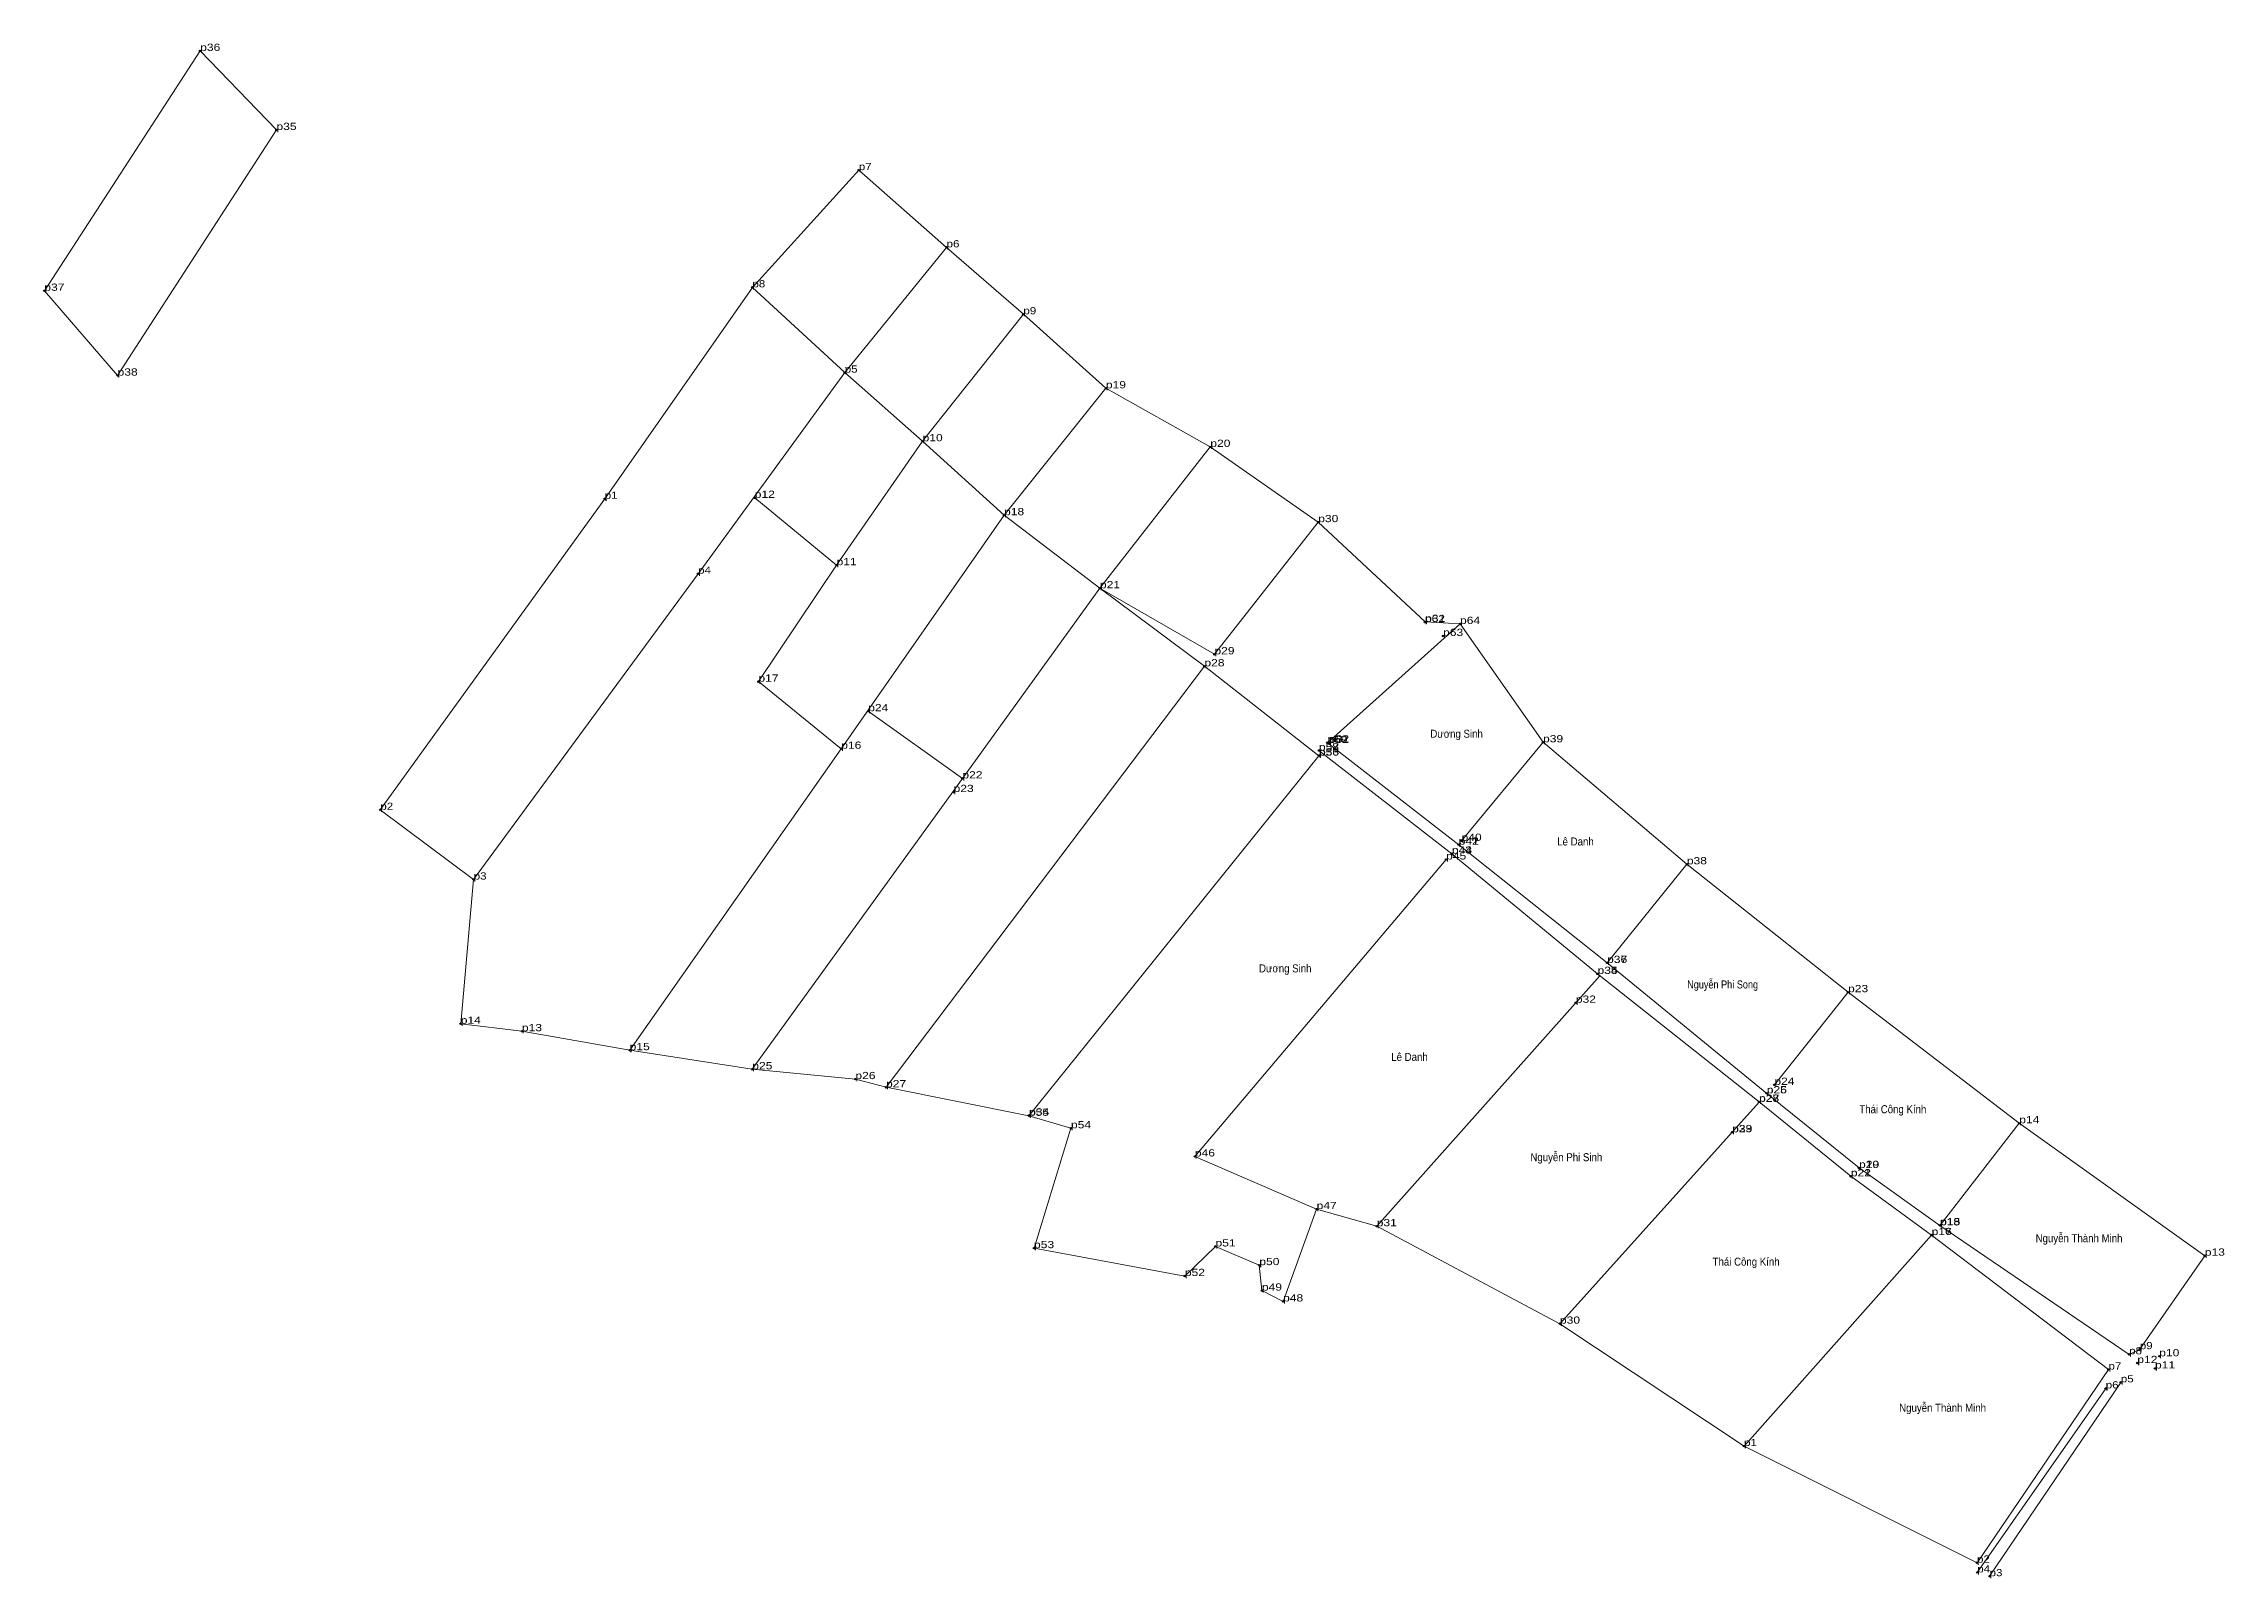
# Model space of a CAD drawing. Header units: metres. Extents: x 551072 to 551616, y 1842244 to 1842627.
import ezdxf
from ezdxf.enums import TextEntityAlignment as Align

# ---------------------------------------------------------------- set-up
doc = ezdxf.new("R2010")
doc.units = ezdxf.units.M
doc.header["$LTSCALE"] = 0.72
doc.header["$PDMODE"] = 32
doc.header["$PDSIZE"] = 0.36
doc.layers.add('10', color=7, linetype='Continuous', lineweight=13)
doc.layers.add('15', color=7, linetype='Continuous', lineweight=13)
doc.layers.add('12', color=7, linetype='Continuous')
doc.layers.add('7', color=7, linetype='Continuous')

msp = doc.modelspace()

# ---------------------------------------------------------------- linework, layer by layer
at = {"layer": '10'}
for p, q in [((551554.62, 1842245.02), (551586.68, 1842290.96)), ((551590.45, 1842292.47), (551557.7, 1842244.08))]:
    msp.add_line(p, q, dxfattribs=at)
for points in [[(551446.26, 1842452.26), (551425.54, 1842481.81), (551392.44, 1842452.16)], [(551389.75, 1842335.73), (551381.38, 1842312.67), (551376.08, 1842315.38), (551375.45, 1842321.74), (551364.51, 1842326.4), (551356.86, 1842319.02), (551319.22, 1842325.98), (551328.44, 1842355.9), (551317.94, 1842359.02), (551390.31, 1842448.92)], [(551543.24, 1842329.25), (551523.07, 1842343.92), (551500.17, 1842362.5), (551459.87, 1842394.44), (551423.51, 1842424.46), (551390.32, 1842450.21)], [(551392.44, 1842452.16), (551425.2, 1842426.7), (551462.24, 1842397.18), (551502.08, 1842364.62), (551525.12, 1842345.99), (551545.31, 1842331.65), (551592.53, 1842299.46)], [(551482.15, 1842421.8), (551446.26, 1842452.26), (551425.92, 1842427.66)], [(551422.07, 1842423), (551359.36, 1842348.87), (551389.75, 1842335.73), (551404.75, 1842331.45)], [(551522.38, 1842389.88), (551482.15, 1842421.8), (551462.24, 1842397.18)], [(551450.48, 1842307.12), (551404.75, 1842331.45), (551460.45, 1842393.98)], [(551565.1, 1842357.16), (551522.38, 1842389.88), (551503.99, 1842366.75)], [(551496.42, 1842276.57), (551450.48, 1842307.12), (551500.23, 1842362.45)], [(551592.53, 1842299.46), (551595.18, 1842300.76), (551611.41, 1842324.1), (551565.1, 1842357.16), (551545.37, 1842331.72)]]:
    msp.add_lwpolyline(points, dxfattribs=at)
msp.add_lwpolyline([(551496.42, 1842276.57), (551554.56, 1842247.46), (551587.37, 1842295.68), (551543.24, 1842329.25)], close=True, dxfattribs=at)
at = {"layer": '15'}
for p, q in [((551316.56, 1842559.11), (551337.15, 1842540.63)), ((551311.74, 1842508.96), (551337.15, 1842540.63)), ((551311.74, 1842508.96), (551291.41, 1842527.41)), ((551363.22, 1842526.01), (551390.15, 1842507.22)), ((551271.11, 1842450.66), (551311.74, 1842508.96)), ((551364.25, 1842474.23), (551390.15, 1842507.22)), ((551301.34, 1842443.24), (551335.68, 1842490.72)), ((551364.25, 1842474.23), (551335.68, 1842490.72)), ((551361.75, 1842471.23), (551335.68, 1842490.72)), ((551361.75, 1842471.23), (551390.31, 1842448.92)), ((551301.34, 1842443.24), (551277.84, 1842460.02)), ((551176.15, 1842382), (551179.37, 1842418)), ((551282.3, 1842366.14), (551317.94, 1842359.02))]:
    msp.add_line(p, q, dxfattribs=at)
for points in [[(551111.12, 1842624.86), (551130.16, 1842605.12), (551090.5, 1842543.81), (551072.23, 1842564.98)], [(551248.93, 1842565.83), (551212.08, 1842513.06), (551156.08, 1842435.41), (551179.37, 1842418), (551235.38, 1842494.34), (551271.98, 1842544.55)]]:
    msp.add_lwpolyline(points, close=True, dxfattribs=at)
for points in [[(551271.98, 1842544.55), (551297.4, 1842575.82), (551275.49, 1842595.1), (551248.93, 1842565.83)], [(551297.4, 1842575.82), (551316.56, 1842559.11), (551291.41, 1842527.41), (551271.98, 1842544.55)], [(551337.15, 1842540.63), (551363.22, 1842526.01), (551335.68, 1842490.72), (551311.74, 1842508.96)], [(551291.41, 1842527.41), (551269.94, 1842496.48), (551249.52, 1842513.29)], [(551390.15, 1842507.22), (551416.83, 1842482.32), (551425.54, 1842481.81)], [(551218.31, 1842375.4), (551271.11, 1842450.66), (551250.44, 1842467.4), (551269.94, 1842496.48)], [(551361.75, 1842471.23), (551282.3, 1842366.14), (551274.64, 1842368.18), (551248.91, 1842370.63)], [(551218.31, 1842375.4), (551248.91, 1842370.63), (551301.34, 1842443.24)], [(551176.15, 1842382), (551191.41, 1842380.14), (551218.31, 1842375.4)]]:
    msp.add_lwpolyline(points, dxfattribs=at)
at = {"layer": '7'}
for p in [(551111.12, 1842624.86), (551130.16, 1842605.12), (551275.49, 1842595.1), (551297.4, 1842575.82), (551072.23, 1842564.98), (551248.93, 1842565.83), (551316.56, 1842559.11), (551090.5, 1842543.81), (551271.98, 1842544.55), (551337.15, 1842540.63), (551291.41, 1842527.41), (551363.22, 1842526.01), (551212.08, 1842513.06), (551249.52, 1842513.29), (551311.74, 1842508.96), (551390.15, 1842507.22), (551269.94, 1842496.48), (551235.38, 1842494.34), (551335.68, 1842490.72), (551416.77, 1842482.25), (551416.83, 1842482.32), (551425.54, 1842481.81), (551421.31, 1842478.81), (551361.75, 1842471.23), (551364.25, 1842474.23), (551250.44, 1842467.4), (551277.84, 1842460.02), (551271.11, 1842450.66), (551390.31, 1842448.92), (551390.32, 1842450.22), (551390.32, 1842450.21), (551390.35, 1842448.98), (551392.43, 1842452.14), (551392.44, 1842452.16), (551392.78, 1842452.12), (551392.85, 1842452.22), (551446.26, 1842452.26), (551301.34, 1842443.24), (551299.15, 1842439.85), (551156.08, 1842435.41), (551425.2, 1842426.7), (551425.21, 1842426.69), (551425.92, 1842427.66), (551422.07, 1842423), (551423.5, 1842424.46), (551423.51, 1842424.46), (551482.15, 1842421.8), (551179.38, 1842418), (551459.85, 1842394.44), (551459.87, 1842394.44), (551462.24, 1842397.19), (551462.24, 1842397.18), (551522.38, 1842389.88), (551176.15, 1842382), (551454.44, 1842387.23), (551191.41, 1842380.14), (551218.31, 1842375.4), (551248.91, 1842370.63), (551274.64, 1842368.18), (551282.3, 1842366.14), (551503.99, 1842366.75), (551500.17, 1842362.53), (551500.17, 1842362.51), (551502.08, 1842364.62), (551502.1, 1842364.62), (551317.94, 1842359.02), (551318, 1842359.11), (551328.44, 1842355.9), (551493.43, 1842354.92), (551493.46, 1842354.92), (551565.09, 1842357.16), (551359.36, 1842348.87), (551523.06, 1842343.9), (551523.07, 1842343.91), (551525.12, 1842345.99), (551389.75, 1842335.73), (551404.75, 1842331.45), (551543.24, 1842329.24), (551543.25, 1842329.25), (551545.31, 1842331.65), (551545.37, 1842331.72), (551319.22, 1842325.98), (551364.51, 1842326.4), (551611.41, 1842324.1), (551356.86, 1842319.02), (551375.45, 1842321.73), (551376.09, 1842315.37), (551381.38, 1842312.67), (551450.48, 1842307.12), (551595.18, 1842300.77), (551587.37, 1842295.68), (551592.53, 1842299.46), (551594.57, 1842297.3), (551598.98, 1842295.94), (551600.04, 1842298.99), (551586.68, 1842290.96), (551590.45, 1842292.47), (551496.42, 1842276.57), (551554.56, 1842247.46), (551554.61, 1842245.03), (551557.7, 1842244.08)]:
    msp.add_point(p, dxfattribs=at)

# ---------------------------------------------------------------- texts
at = {"layer": '10'}
for s, width, p in [('Dương Sinh', 0.9, (551424.68, 1842453.4)), ('Lê Danh', 0.9, (551454.35, 1842426.5)), ('Dương Sinh', 0.9, (551381.92, 1842394.82)), ('Nguyễn Phi Song', 0.85, (551491.07, 1842390.81)), ('Lê Danh', 0.9, (551412.93, 1842372.72)), ('Thái Công Kính', 0.9, (551533.55, 1842359.67)), ('Nguyễn Phi Sinh', 0.9, (551452.07, 1842347.69)), ('Nguyễn Thành Minh', 0.9, (551580.03, 1842327.46)), ('Thái Công Kính', 0.9, (551496.94, 1842321.61)), ('Nguyễn Thành Minh', 0.9, (551545.97, 1842285.14))]:
    msp.add_text(s, height=2, dxfattribs=dict(at, width=width)).set_placement(p, align=Align.CENTER)
at = {"layer": '12'}
for s, width, p in [('p36', 1.25, (551111.12, 1842624.86)), ('p35', 1.25, (551130.16, 1842605.12)), ('p7', 1.2, (551275.49, 1842595.1)), ('p6', 1.2, (551297.4, 1842575.82)), ('p8', 1.2, (551248.93, 1842565.83)), ('p37', 1.25, (551072.23, 1842564.98)), ('p9', 1.2, (551316.56, 1842559.11)), ('p38', 1.25, (551090.5, 1842543.81)), ('p5', 1.2, (551271.98, 1842544.55)), ('p19', 1.25, (551337.15, 1842540.63)), ('p10', 1.25, (551291.41, 1842527.41)), ('p20', 1.25, (551363.22, 1842526.01)), ('p1', 1.2, (551212.08, 1842513.06)), ('p12', 1.25, (551249.52, 1842513.29)), ('p18', 1.25, (551311.74, 1842508.96)), ('p30', 1.25, (551390.15, 1842507.22)), ('p11', 1.25, (551269.94, 1842496.48)), ('p4', 1.2, (551235.38, 1842494.34)), ('p21', 1.25, (551335.68, 1842490.72)), ('p62', 1.25, (551416.77, 1842482.25)), ('p31', 1.25, (551416.83, 1842482.32)), ('p63', 1.25, (551421.31, 1842478.81)), ('p64', 1.25, (551425.54, 1842481.81)), ('p29', 1.25, (551364.25, 1842474.23)), ('p28', 1.25, (551361.75, 1842471.23)), ('p17', 1.25, (551250.44, 1842467.4)), ('p24', 1.25, (551277.84, 1842460.02)), ('p59', 1.25, (551392.43, 1842452.14)), ('p60', 1.25, (551392.44, 1842452.16)), ('p61', 1.25, (551392.78, 1842452.12)), ('p32', 1.25, (551392.85, 1842452.22)), ('p39', 1.25, (551446.26, 1842452.26)), ('p16', 1.25, (551271.11, 1842450.66)), ('p56', 1.25, (551390.31, 1842448.92)), ('p58', 1.25, (551390.32, 1842450.22)), ('p57', 1.25, (551390.32, 1842450.21)), ('p33', 1.25, (551390.35, 1842448.98)), ('p22', 1.25, (551301.34, 1842443.24)), ('p2', 1.2, (551156.08, 1842435.41)), ('p23', 1.25, (551299.15, 1842439.85)), ('p44', 1.25, (551423.5, 1842424.46)), ('p43', 1.25, (551423.51, 1842424.46)), ('p42', 1.25, (551425.2, 1842426.7)), ('p41', 1.25, (551425.21, 1842426.69)), ('p40', 1.25, (551425.92, 1842427.66)), ('p45', 1.25, (551422.07, 1842423)), ('p38', 1.25, (551482.15, 1842421.8)), ('p3', 1.2, (551179.38, 1842418)), ('p37', 1.25, (551462.24, 1842397.19)), ('p36', 1.25, (551462.24, 1842397.18)), ('p35', 1.25, (551459.84, 1842394.44)), ('p34', 1.25, (551459.87, 1842394.44)), ('p32', 1.25, (551454.44, 1842387.24)), ('p23', 1.25, (551522.38, 1842389.88)), ('p14', 1.25, (551176.15, 1842382)), ('p13', 1.25, (551191.41, 1842380.14)), ('p15', 1.25, (551218.31, 1842375.4)), ('p25', 1.25, (551248.91, 1842370.63)), ('p26', 1.25, (551274.64, 1842368.18)), ('p27', 1.25, (551282.3, 1842366.14)), ('p25', 1.25, (551502.08, 1842364.62)), ('p26', 1.25, (551502.1, 1842364.62)), ('p24', 1.25, (551503.99, 1842366.75)), ('p55', 1.25, (551317.94, 1842359.02)), ('p34', 1.25, (551318, 1842359.11)), ('p28', 1.25, (551500.16, 1842362.53)), ('p27', 1.25, (551500.17, 1842362.5)), ('p54', 1.25, (551328.44, 1842355.9)), ('p33', 1.25, (551493.43, 1842354.92)), ('p29', 1.25, (551493.46, 1842354.92)), ('p14', 1.25, (551565.1, 1842357.16)), ('p46', 1.25, (551359.36, 1842348.87)), ('p21', 1.25, (551523.06, 1842343.9)), ('p22', 1.25, (551523.07, 1842343.92)), ('p20', 1.25, (551525.12, 1842346)), ('p19', 1.25, (551525.12, 1842345.99)), ('p47', 1.25, (551389.75, 1842335.73)), ('p31', 1.25, (551404.75, 1842331.45)), ('p18', 1.25, (551545.31, 1842331.65)), ('p15', 1.25, (551545.37, 1842331.72)), ('p53', 1.25, (551319.22, 1842325.98)), ('p51', 1.25, (551364.51, 1842326.4)), ('p16', 1.25, (551543.24, 1842329.25)), ('p17', 1.25, (551543.24, 1842329.24)), ('p50', 1.25, (551375.45, 1842321.74)), ('p13', 1.25, (551611.41, 1842324.1)), ('p52', 1.25, (551356.86, 1842319.02)), ('p49', 1.25, (551376.08, 1842315.38)), ('p48', 1.25, (551381.38, 1842312.67)), ('p30', 1.25, (551450.48, 1842307.12)), ('p8', 1.2, (551592.53, 1842299.46)), ('p9', 1.2, (551595.18, 1842300.76)), ('p10', 1.25, (551600.04, 1842298.99)), ('p7', 1.2, (551587.37, 1842295.68)), ('p12', 1.25, (551594.57, 1842297.3)), ('p11', 1.25, (551598.98, 1842295.94)), ('p6', 1.2, (551586.68, 1842290.96)), ('p5', 1.2, (551590.45, 1842292.47)), ('p1', 1.2, (551496.42, 1842276.57)), ('p2', 1.2, (551554.56, 1842247.46)), ('p4', 1.2, (551554.62, 1842245.02)), ('p3', 1.2, (551557.7, 1842244.08))]:
    msp.add_text(s, height=1.8, dxfattribs=dict(at, width=width)).set_placement(p)

doc.saveas('drawing.dxf')
